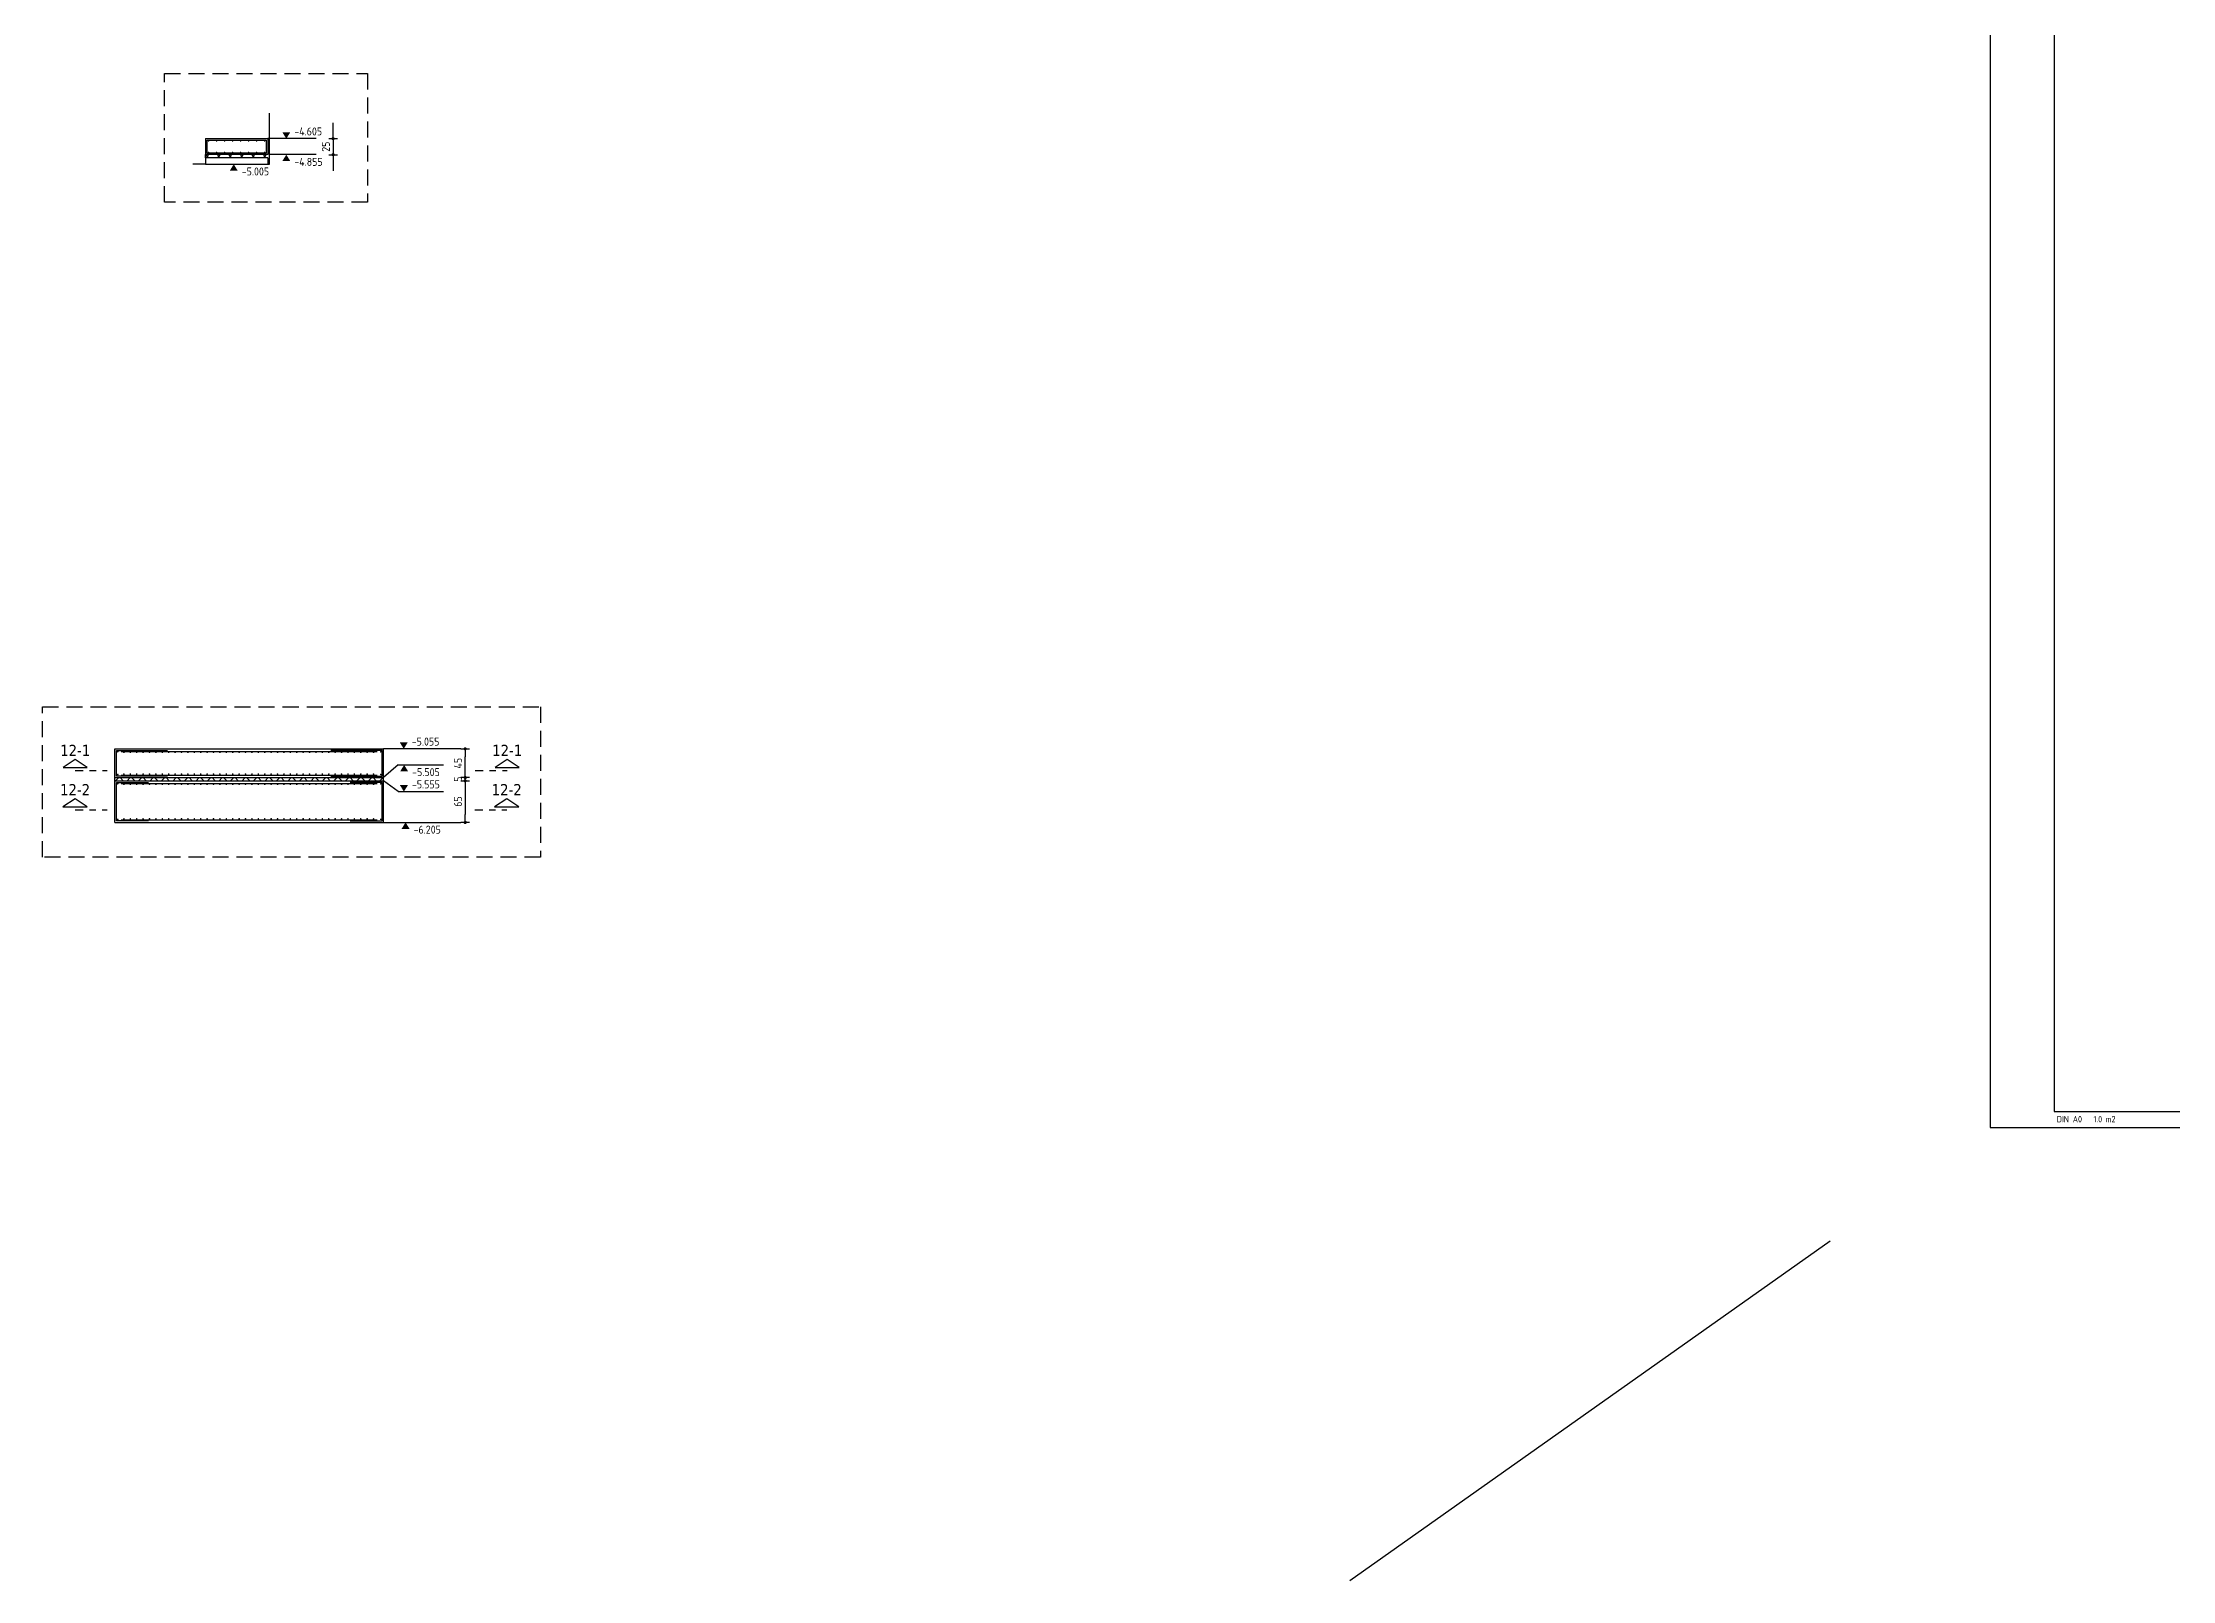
# Model space of a CAD drawing. Extents: x -169 to 69, y -7 to 55.
# Drawn here: x -30.42 to 2.85, y -7.07 to 16.95 of the extents above; entities that cross this region are included whole.
import ezdxf
from ezdxf.enums import TextEntityAlignment as Align

# ---------------------------------------------------------------- set-up
doc = ezdxf.new("R2010")
doc.units = 0
doc.header["$LTSCALE"] = 0.5
for name, pattern in [('AUSGEZOGEN', [1000.01, 1000, 0.01]), ('DASHDOTSMALL', [1.05, 0.5, -0.25, 0.05, -0.25]), ('STRICHLINIE', [0.75, 0.5, -0.25]), ('STRICHPUNKT2', [0.55, 0.25, -0.125, 0.05, -0.125])]:
    doc.linetypes.add(name, pattern=pattern)
for name, color, linetype in [('BETON', 7, 'Continuous'), ('DETAIL', 7, 'Continuous'), ('HILFE', 7, 'Continuous'), ('koten', 7, 'Continuous'), ('MASSE', 7, 'Continuous'), ('OBJEKT', 7, 'Continuous'), ('RAHMEN', 7, 'Continuous'), ('RND', 7, 'Continuous'), ('SCHNITTE', 7, 'Continuous')]:
    doc.layers.add(name, color=color, linetype=linetype)
doc.layers.add('NOPLOT', color=7, linetype='Continuous', plot=False)
doc.styles.add('helv', font='tahoma.ttf')
doc.styles.add('txt', font='isocp.shx')
doc.dimstyles.new('DOT_I', dxfattribs={"dimscale": 0.5, "dimtxt": 0.25, "dimasz": 0.25, "dimexe": 0.1, "dimexo": 0.3, "dimgap": 0.1, "dimtad": 1, "dimdec": 3, "dimzin": 3, "dimtxsty": 'txt', "dimblk": 'DOT', "dimblk1": 'DOT', "dimblk2": 'DOT', "dimsah": 1, "dimcen": 0.1, "dimse1": 1, "dimse2": 1, "dimazin": 0, "dimtfac": 1, "dimtdec": 4, "dimtix": 1, "dimtmove": 2, "dimatfit": 3, "dimfxl": 0, "dimtvp": 1, "dimtolj": 1, "dimtzin": 0, "dimarcsym": 0})

# ---------------------------------------------------------------- blocks, each defined once
blk = doc.blocks.new('DINA0')
at = {"layer": 'NOPLOT', "color": 191, "linetype": 'AUSGEZOGEN'}
blk.add_line((-20, -14.146), (-5, -3.537), dxfattribs=at)
at = {"layer": 'RAHMEN'}
for p, q in [((0, 84.1), (0, 0)), ((0, 0), (118.9, 0))]:
    blk.add_line(p, q, dxfattribs=at)
at = {"layer": 'RAHMEN', "color": 5}
for p, q in [((2, 83.6), (2, 0.5)), ((2, 0.5), (118.4, 0.5))]:
    blk.add_line(p, q, dxfattribs=at)
at = {"layer": 'RAHMEN', "color": 7, "style": 'txt'}
blk.add_text('DIN A0   1.0 m2', height=0.2, dxfattribs=at).set_placement((2.083, 0.164))
blk = doc.blocks.new('okrd_u')
at = {"layer": 'koten', "color": 7, "linetype": 'Continuous'}
blk.add_solid([(-0.125, -0.202), (0.125, -0.202), (0, 0)], dxfattribs=at)
at = {"layer": 'koten', "style": 'txt'}
blk.add_attdef('OKRD', (0.25, -0.35), '', height=0.25, dxfattribs=at)
blk = doc.blocks.new('okrd_o')
at = {"layer": 'koten', "color": 7, "linetype": 'Continuous'}
blk.add_solid([(-0.125, 0.202), (0.125, 0.202), (0, 0)], dxfattribs=at)
at = {"layer": 'koten', "style": 'txt'}
blk.add_attdef('OKRD', (0.25, 0.1), '', height=0.25, dxfattribs=at)
blk = doc.blocks.new('DOT')
at = {"layer": 'MASSE', "color": 7, "linetype": 'Continuous'}
for p, q in [((0, 0), (-1, 0)), ((0, 0.54), (0, -0.54))]:
    blk.add_line(p, q, dxfattribs=at)
at = {"layer": 'MASSE', "color": 7, "linetype": 'Continuous', "const_width": 0.2}
blk.add_lwpolyline([(-0.1, 0, 1), (0.1, 0, 1)], format="xyb", close=True, dxfattribs=at)
blk = doc.blocks.new('*D197')
at = {"layer": 'Defpoints', "color": 0, "linetype": 'AUSGEZOGEN', "transparency": 16777216}
for p in [(-25.883, 15.449), (-25.883, 15.199), (-25.883, 15.199)]:
    blk.add_point(p, dxfattribs=at)
at = {"layer": 'MASSE', "color": 0, "linetype": 'AUSGEZOGEN', "lineweight": -2, "transparency": 16777216}
for p, q in [((-25.883, 15.574), (-25.883, 15.699)), ((-25.883, 15.449), (-25.883, 15.199)), ((-25.883, 15.074), (-25.883, 14.949))]:
    blk.add_line(p, q, dxfattribs=at)
at = {"layer": 'MASSE', "color": 0, "linetype": 'AUSGEZOGEN', "lineweight": -2, "transparency": 16777216, "xscale": 0.125, "yscale": 0.125, "zscale": 0.125}
for p, rotation in [((-25.883, 15.449), 270), ((-25.883, 15.199), 90)]:
    blk.add_blockref('DOT', p, dxfattribs=dict(at, rotation=rotation))
at = {"layer": 'MASSE', "color": 0, "linetype": 'AUSGEZOGEN', "transparency": 16777216, "insert": (-25.996, 15.324), "char_height": 0.125, "attachment_point": 5, "rotation": 90, "style": 'txt'}
blk.add_mtext('\\A1;25', dxfattribs=at)
blk = doc.blocks.new('SCHN-2')
at = {"layer": 'SCHNITTE', "color": 6, "linetype": 'Continuous'}
blk.add_lwpolyline([(0.378, 0.088), (0, 0.34), (-0.378, 0.088)], close=True, dxfattribs=at)
at = {"layer": 'SCHNITTE', "color": 1, "linetype": 'DASHDOTSMALL', "style": 'helv'}
blk.add_attdef('SCHN-2', text='', height=0.35, dxfattribs=at).set_placement((0, 0.45), align=Align.CENTER)
blk = doc.blocks.new('*D199')
at = {"layer": 'Defpoints', "color": 0, "linetype": 'AUSGEZOGEN', "transparency": 16777216}
for p in [(-23.82, 5.418), (-23.82, 4.768), (-23.82, 4.768)]:
    blk.add_point(p, dxfattribs=at)
at = {"layer": 'MASSE', "color": 0, "linetype": 'AUSGEZOGEN', "lineweight": -2, "transparency": 16777216}
blk.add_line((-23.82, 5.293), (-23.82, 4.893), dxfattribs=at)
at = {"layer": 'MASSE', "color": 0, "linetype": 'AUSGEZOGEN', "lineweight": -2, "transparency": 16777216, "xscale": 0.125, "yscale": 0.125, "zscale": 0.125}
for p, rotation in [((-23.82, 5.418), 90), ((-23.82, 4.768), 270)]:
    blk.add_blockref('DOT', p, dxfattribs=dict(at, rotation=rotation))
at = {"layer": 'MASSE', "color": 0, "linetype": 'AUSGEZOGEN', "transparency": 16777216, "insert": (-23.933, 5.093), "char_height": 0.125, "attachment_point": 5, "rotation": 90, "style": 'txt'}
blk.add_mtext('\\A1;65', dxfattribs=at)
blk = doc.blocks.new('*D200')
at = {"layer": 'Defpoints', "color": 0, "linetype": 'AUSGEZOGEN', "transparency": 16777216}
for p in [(-23.82, 5.468), (-23.82, 5.468), (-23.82, 5.418)]:
    blk.add_point(p, dxfattribs=at)
at = {"layer": 'MASSE', "color": 0, "linetype": 'AUSGEZOGEN', "lineweight": -2, "transparency": 16777216}
for p, q in [((-23.82, 5.593), (-23.82, 5.718)), ((-23.82, 5.418), (-23.82, 5.468)), ((-23.82, 5.293), (-23.82, 5.168))]:
    blk.add_line(p, q, dxfattribs=at)
at = {"layer": 'MASSE', "color": 0, "linetype": 'AUSGEZOGEN', "lineweight": -2, "transparency": 16777216, "xscale": 0.125, "yscale": 0.125, "zscale": 0.125}
for p, rotation in [((-23.82, 5.468), 270), ((-23.82, 5.418), 90)]:
    blk.add_blockref('DOT', p, dxfattribs=dict(at, rotation=rotation))
at = {"layer": 'MASSE', "color": 0, "linetype": 'AUSGEZOGEN', "transparency": 16777216, "insert": (-23.933, 5.443), "char_height": 0.125, "attachment_point": 5, "rotation": 90, "style": 'txt'}
blk.add_mtext('\\A1;5', dxfattribs=at)
blk = doc.blocks.new('*D201')
at = {"layer": 'Defpoints', "color": 0, "linetype": 'AUSGEZOGEN', "transparency": 16777216}
for p in [(-23.82, 5.918), (-23.82, 5.918), (-23.82, 5.468)]:
    blk.add_point(p, dxfattribs=at)
at = {"layer": 'MASSE', "color": 0, "linetype": 'AUSGEZOGEN', "lineweight": -2, "transparency": 16777216}
blk.add_line((-23.82, 5.593), (-23.82, 5.793), dxfattribs=at)
at = {"layer": 'MASSE', "color": 0, "linetype": 'AUSGEZOGEN', "lineweight": -2, "transparency": 16777216, "xscale": 0.125, "yscale": 0.125, "zscale": 0.125}
for p, rotation in [((-23.82, 5.918), 90), ((-23.82, 5.468), 270)]:
    blk.add_blockref('DOT', p, dxfattribs=dict(at, rotation=rotation))
at = {"layer": 'MASSE', "color": 0, "linetype": 'AUSGEZOGEN', "transparency": 16777216, "insert": (-23.933, 5.693), "char_height": 0.125, "attachment_point": 5, "rotation": 90, "style": 'txt'}
blk.add_mtext('\\A1;45', dxfattribs=at)

msp = doc.modelspace()

# ---------------------------------------------------------------- hatches: boundary and pattern name
at = {"layer": 'BETON', "linetype": 'AUSGEZOGEN'}
h = msp.add_hatch(dxfattribs=at)
h.set_pattern_fill('ANSI37', color=21, scale=0.04, style=0, double=1)
h.set_pattern_definition([(45, (-66.64408, -8.89338), (-0.08980256, 0.08980256), []), (135, (-66.64408, -8.89338), (-0.08980256, -0.08980256), [])])
h.paths.add_polyline_path([(-26.87551, 15.44938), (-26.90051, 15.44938), (-26.90051, 15.19938), (-27.87551, 15.19938), (-27.87551, 15.14938), (-26.90051, 15.14938), (-26.90051, 15.04938), (-26.87551, 15.04938)])
h = msp.add_hatch(dxfattribs=at)
h.set_pattern_fill('ANSI37', color=21, scale=0.04, style=0, double=1)
h.set_pattern_definition([(45, (-46.7332, 0), (-0.08980256, 0.08980256), []), (135, (-46.7332, 0), (-0.08980256, -0.08980256), [])])
h.paths.add_polyline_path([(-29.29441, 5.46779), (-29.29441, 5.41779), (-25.09441, 5.41779), (-25.09441, 5.46779)])

# ---------------------------------------------------------------- linework, layer by layer
at = {"layer": 'BETON', "color": 6, "linetype": 'AUSGEZOGEN'}
for p, q in [((-26.87551, 15.04938), (-26.87551, 15.84899)), ((-27.87551, 15.44938), (-27.87551, 15.19938)), ((-27.87551, 15.44938), (-26.90051, 15.44938)), ((-26.90051, 15.44938), (-26.90051, 15.19938)), ((-27.87551, 15.04938), (-28.07551, 15.04938)), ((-26.90051, 15.19938), (-27.87551, 15.19938)), ((-26.90051, 15.14938), (-27.87551, 15.14938)), ((-27.87551, 15.14938), (-27.87551, 15.04938)), ((-27.87551, 15.04938), (-26.90051, 15.04938)), ((-26.90051, 15.14938), (-26.90051, 15.04938)), ((-26.90051, 15.04938), (-26.87551, 15.04938)), ((-29.29441, 5.46779), (-29.29441, 5.91779)), ((-29.29441, 5.91779), (-25.09441, 5.91779)), ((-25.09441, 5.46779), (-25.09441, 5.91779)), ((-29.29441, 5.46779), (-25.09441, 5.46779)), ((-29.29441, 4.76779), (-29.29441, 5.41779)), ((-29.29441, 5.41779), (-25.09441, 5.41779)), ((-25.09441, 4.76779), (-25.09441, 5.41779)), ((-29.29441, 4.76779), (-25.09441, 4.76779))]:
    msp.add_line(p, q, dxfattribs=at)
at = {"layer": 'DETAIL', "color": 102, "linetype": 'STRICHLINIE'}
for points in [[(-25.34535, 16.4657), (-25.34535, 14.45591), (-28.51915, 14.45591), (-28.51915, 16.4657)], [(-22.644, 6.57378), (-22.644, 4.22611), (-30.42126, 4.22611), (-30.42126, 6.57378)]]:
    msp.add_lwpolyline(points, close=True, dxfattribs=at)
at = {"layer": 'HILFE', "color": 102, "linetype": 'AUSGEZOGEN'}
for p, q in [((-26.15051, 15.44938), (-26.87551, 15.44938)), ((-26.15051, 15.19938), (-26.87551, 15.19938)), ((-23.88779, 5.91779), (-25.09441, 5.91779)), ((-24.8692, 5.66553), (-25.09441, 5.46779)), ((-24.8692, 5.66553), (-24.16016, 5.66553)), ((-24.8692, 5.24946), (-25.09441, 5.41779)), ((-24.8692, 5.24946), (-24.16016, 5.24946)), ((-25.09441, 4.76779), (-23.88779, 4.76779))]:
    msp.add_line(p, q, dxfattribs=at)
at = {"layer": 'OBJEKT', "color": 7, "linetype": 'AUSGEZOGEN'}
for p, q in [((-26.87551, 15.44938), (-26.90051, 15.44938)), ((-27.87551, 15.14938), (-27.87551, 15.19938)), ((-29.29441, 5.41779), (-29.29441, 5.46779)), ((-25.09441, 5.41779), (-25.09441, 5.46779))]:
    msp.add_line(p, q, dxfattribs=at)
at = {"layer": 'RND', "color": 1, "linetype": 'AUSGEZOGEN'}
for points in [[(-27.84801, 15.22438), (-27.84801, 15.42438), (-26.92801, 15.42438), (-26.92801, 15.22438), (-27.84801, 15.22438)], [(-28.46941, 5.49279), (-29.26941, 5.49279), (-29.26941, 5.89279), (-28.46941, 5.89279)], [(-29.19441, 5.87779), (-25.19441, 5.87779)], [(-25.91941, 5.49279), (-25.11941, 5.49279), (-25.11941, 5.89279), (-25.91941, 5.89279)], [(-28.76941, 4.79279), (-29.26941, 4.79279), (-29.26941, 5.39279), (-28.76941, 5.39279)], [(-29.19441, 5.50779), (-25.19441, 5.50779)], [(-29.19441, 5.37779), (-25.19441, 5.37779)], [(-25.61941, 4.79279), (-25.11941, 4.79279), (-25.11941, 5.39279), (-25.61941, 5.39279)], [(-29.19441, 4.80779), (-25.19441, 4.80779)]]:
    msp.add_lwpolyline(points, dxfattribs=at)
at = {"layer": 'RND', "color": 7, "linetype": 'AUSGEZOGEN'}
for points, const_width in [([(-27.83333, 15.41141, 1), (-27.82333, 15.41141, 1)], 0.01), ([(-27.70833, 15.41141, 1), (-27.69833, 15.41141, 1)], 0.01), ([(-27.58333, 15.41141, 1), (-27.57333, 15.41141, 1)], 0.01), ([(-27.45833, 15.41141, 1), (-27.44833, 15.41141, 1)], 0.01), ([(-27.33333, 15.41141, 1), (-27.32333, 15.41141, 1)], 0.01), ([(-27.20833, 15.41141, 1), (-27.19833, 15.41141, 1)], 0.01), ([(-27.08333, 15.41141, 1), (-27.07333, 15.41141, 1)], 0.01), ([(-26.95833, 15.41141, 1), (-26.94833, 15.41141, 1)], 0.01), ([(-27.83333, 15.23716, 1), (-27.82333, 15.23716, 1)], 0.01), ([(-27.70833, 15.23716, 1), (-27.69833, 15.23716, 1)], 0.01), ([(-27.58333, 15.23716, 1), (-27.57333, 15.23716, 1)], 0.01), ([(-27.45833, 15.23716, 1), (-27.44833, 15.23716, 1)], 0.01), ([(-27.33333, 15.23716, 1), (-27.32333, 15.23716, 1)], 0.01), ([(-27.20833, 15.23716, 1), (-27.19833, 15.23716, 1)], 0.01), ([(-27.08333, 15.23716, 1), (-27.07333, 15.23716, 1)], 0.01), ([(-26.95833, 15.23716, 1), (-26.94833, 15.23716, 1)], 0.01), ([(-29.25307, 5.8718, 1), (-29.24057, 5.8718, 1)], 0.0125), ([(-29.15748, 5.86272, 1), (-29.14498, 5.86272, 1)], 0.0125), ([(-29.05748, 5.86272, 1), (-29.04498, 5.86272, 1)], 0.0125), ([(-28.95748, 5.86272, 1), (-28.94498, 5.86272, 1)], 0.0125), ([(-28.85748, 5.86272, 1), (-28.84498, 5.86272, 1)], 0.0125), ([(-28.75748, 5.86272, 1), (-28.74498, 5.86272, 1)], 0.0125), ([(-28.65748, 5.86272, 1), (-28.64498, 5.86272, 1)], 0.0125), ([(-28.55748, 5.86272, 1), (-28.54498, 5.86272, 1)], 0.0125), ([(-28.45748, 5.86272, 1), (-28.44498, 5.86272, 1)], 0.0125), ([(-28.35748, 5.86272, 1), (-28.34498, 5.86272, 1)], 0.0125), ([(-28.25748, 5.86272, 1), (-28.24498, 5.86272, 1)], 0.0125), ([(-28.15748, 5.86272, 1), (-28.14498, 5.86272, 1)], 0.0125), ([(-28.05748, 5.86272, 1), (-28.04498, 5.86272, 1)], 0.0125), ([(-27.95748, 5.86272, 1), (-27.94498, 5.86272, 1)], 0.0125), ([(-27.85748, 5.86272, 1), (-27.84498, 5.86272, 1)], 0.0125), ([(-27.75748, 5.86272, 1), (-27.74498, 5.86272, 1)], 0.0125), ([(-27.65748, 5.86272, 1), (-27.64498, 5.86272, 1)], 0.0125), ([(-27.55748, 5.86272, 1), (-27.54498, 5.86272, 1)], 0.0125), ([(-27.45748, 5.86272, 1), (-27.44498, 5.86272, 1)], 0.0125), ([(-27.35748, 5.86272, 1), (-27.34498, 5.86272, 1)], 0.0125), ([(-27.25748, 5.86272, 1), (-27.24498, 5.86272, 1)], 0.0125), ([(-27.15748, 5.86272, 1), (-27.14498, 5.86272, 1)], 0.0125), ([(-27.05748, 5.86272, 1), (-27.04498, 5.86272, 1)], 0.0125), ([(-26.95748, 5.86272, 1), (-26.94498, 5.86272, 1)], 0.0125), ([(-26.85748, 5.86272, 1), (-26.84498, 5.86272, 1)], 0.0125), ([(-26.75748, 5.86272, 1), (-26.74498, 5.86272, 1)], 0.0125), ([(-26.65748, 5.86272, 1), (-26.64498, 5.86272, 1)], 0.0125), ([(-26.55748, 5.86272, 1), (-26.54498, 5.86272, 1)], 0.0125), ([(-26.45748, 5.86272, 1), (-26.44498, 5.86272, 1)], 0.0125), ([(-26.35748, 5.86272, 1), (-26.34498, 5.86272, 1)], 0.0125), ([(-26.25748, 5.86272, 1), (-26.24498, 5.86272, 1)], 0.0125), ([(-26.15748, 5.86272, 1), (-26.14498, 5.86272, 1)], 0.0125), ([(-26.05748, 5.86272, 1), (-26.04498, 5.86272, 1)], 0.0125), ([(-25.95748, 5.86272, 1), (-25.94498, 5.86272, 1)], 0.0125), ([(-25.85748, 5.86272, 1), (-25.84498, 5.86272, 1)], 0.0125), ([(-25.75748, 5.86272, 1), (-25.74498, 5.86272, 1)], 0.0125), ([(-25.65748, 5.86272, 1), (-25.64498, 5.86272, 1)], 0.0125), ([(-25.55748, 5.86272, 1), (-25.54498, 5.86272, 1)], 0.0125), ([(-25.45748, 5.86272, 1), (-25.44498, 5.86272, 1)], 0.0125), ([(-25.35748, 5.86272, 1), (-25.34498, 5.86272, 1)], 0.0125), ([(-25.25748, 5.86272, 1), (-25.24498, 5.86272, 1)], 0.0125), ([(-25.14583, 5.8718, 1), (-25.13333, 5.8718, 1)], 0.0125), ([(-29.25307, 5.51597, 1), (-29.24057, 5.51597, 1)], 0.0125), ([(-29.25307, 5.3718, 1), (-29.24057, 5.3718, 1)], 0.0125), ([(-29.15748, 5.52327, 1), (-29.14498, 5.52327, 1)], 0.0125), ([(-29.15748, 5.36272, 1), (-29.14498, 5.36272, 1)], 0.0125), ([(-29.05748, 5.52327, 1), (-29.04498, 5.52327, 1)], 0.0125), ([(-29.05748, 5.36272, 1), (-29.04498, 5.36272, 1)], 0.0125), ([(-28.95748, 5.52327, 1), (-28.94498, 5.52327, 1)], 0.0125), ([(-28.95748, 5.36272, 1), (-28.94498, 5.36272, 1)], 0.0125), ([(-28.85748, 5.52327, 1), (-28.84498, 5.52327, 1)], 0.0125), ([(-28.85748, 5.36272, 1), (-28.84498, 5.36272, 1)], 0.0125), ([(-28.75748, 5.52327, 1), (-28.74498, 5.52327, 1)], 0.0125), ([(-28.75748, 5.36272, 1), (-28.74498, 5.36272, 1)], 0.0125), ([(-28.65748, 5.52327, 1), (-28.64498, 5.52327, 1)], 0.0125), ([(-28.65748, 5.36272, 1), (-28.64498, 5.36272, 1)], 0.0125), ([(-28.55748, 5.52327, 1), (-28.54498, 5.52327, 1)], 0.0125), ([(-28.55748, 5.36272, 1), (-28.54498, 5.36272, 1)], 0.0125), ([(-28.45748, 5.52327, 1), (-28.44498, 5.52327, 1)], 0.0125), ([(-28.45748, 5.36272, 1), (-28.44498, 5.36272, 1)], 0.0125), ([(-28.35748, 5.52327, 1), (-28.34498, 5.52327, 1)], 0.0125), ([(-28.35748, 5.36272, 1), (-28.34498, 5.36272, 1)], 0.0125), ([(-28.25748, 5.52327, 1), (-28.24498, 5.52327, 1)], 0.0125), ([(-28.25748, 5.36272, 1), (-28.24498, 5.36272, 1)], 0.0125), ([(-28.15748, 5.52327, 1), (-28.14498, 5.52327, 1)], 0.0125), ([(-28.15748, 5.36272, 1), (-28.14498, 5.36272, 1)], 0.0125), ([(-28.05748, 5.52327, 1), (-28.04498, 5.52327, 1)], 0.0125), ([(-28.05748, 5.36272, 1), (-28.04498, 5.36272, 1)], 0.0125), ([(-27.95748, 5.52327, 1), (-27.94498, 5.52327, 1)], 0.0125), ([(-27.95748, 5.36272, 1), (-27.94498, 5.36272, 1)], 0.0125), ([(-27.85748, 5.52327, 1), (-27.84498, 5.52327, 1)], 0.0125), ([(-27.85748, 5.36272, 1), (-27.84498, 5.36272, 1)], 0.0125), ([(-27.75748, 5.52327, 1), (-27.74498, 5.52327, 1)], 0.0125), ([(-27.75748, 5.36272, 1), (-27.74498, 5.36272, 1)], 0.0125), ([(-27.65748, 5.52327, 1), (-27.64498, 5.52327, 1)], 0.0125), ([(-27.65748, 5.36272, 1), (-27.64498, 5.36272, 1)], 0.0125), ([(-27.55748, 5.52327, 1), (-27.54498, 5.52327, 1)], 0.0125), ([(-27.55748, 5.36272, 1), (-27.54498, 5.36272, 1)], 0.0125), ([(-27.45748, 5.52327, 1), (-27.44498, 5.52327, 1)], 0.0125), ([(-27.45748, 5.36272, 1), (-27.44498, 5.36272, 1)], 0.0125), ([(-27.35748, 5.52327, 1), (-27.34498, 5.52327, 1)], 0.0125), ([(-27.35748, 5.36272, 1), (-27.34498, 5.36272, 1)], 0.0125), ([(-27.25748, 5.52327, 1), (-27.24498, 5.52327, 1)], 0.0125), ([(-27.25748, 5.36272, 1), (-27.24498, 5.36272, 1)], 0.0125), ([(-27.15748, 5.52327, 1), (-27.14498, 5.52327, 1)], 0.0125), ([(-27.15748, 5.36272, 1), (-27.14498, 5.36272, 1)], 0.0125), ([(-27.05748, 5.52327, 1), (-27.04498, 5.52327, 1)], 0.0125), ([(-27.05748, 5.36272, 1), (-27.04498, 5.36272, 1)], 0.0125), ([(-26.95748, 5.52327, 1), (-26.94498, 5.52327, 1)], 0.0125), ([(-26.95748, 5.36272, 1), (-26.94498, 5.36272, 1)], 0.0125), ([(-26.85748, 5.52327, 1), (-26.84498, 5.52327, 1)], 0.0125), ([(-26.85748, 5.36272, 1), (-26.84498, 5.36272, 1)], 0.0125), ([(-26.75748, 5.52327, 1), (-26.74498, 5.52327, 1)], 0.0125), ([(-26.75748, 5.36272, 1), (-26.74498, 5.36272, 1)], 0.0125), ([(-26.65748, 5.52327, 1), (-26.64498, 5.52327, 1)], 0.0125), ([(-26.65748, 5.36272, 1), (-26.64498, 5.36272, 1)], 0.0125), ([(-26.55748, 5.52327, 1), (-26.54498, 5.52327, 1)], 0.0125), ([(-26.55748, 5.36272, 1), (-26.54498, 5.36272, 1)], 0.0125), ([(-26.45748, 5.52327, 1), (-26.44498, 5.52327, 1)], 0.0125), ([(-26.45748, 5.36272, 1), (-26.44498, 5.36272, 1)], 0.0125), ([(-26.35748, 5.52327, 1), (-26.34498, 5.52327, 1)], 0.0125), ([(-26.35748, 5.36272, 1), (-26.34498, 5.36272, 1)], 0.0125), ([(-26.25748, 5.52327, 1), (-26.24498, 5.52327, 1)], 0.0125), ([(-26.25748, 5.36272, 1), (-26.24498, 5.36272, 1)], 0.0125), ([(-26.15748, 5.52327, 1), (-26.14498, 5.52327, 1)], 0.0125), ([(-26.15748, 5.36272, 1), (-26.14498, 5.36272, 1)], 0.0125), ([(-26.05748, 5.52327, 1), (-26.04498, 5.52327, 1)], 0.0125), ([(-26.05748, 5.36272, 1), (-26.04498, 5.36272, 1)], 0.0125), ([(-25.95748, 5.52327, 1), (-25.94498, 5.52327, 1)], 0.0125), ([(-25.95748, 5.36272, 1), (-25.94498, 5.36272, 1)], 0.0125), ([(-25.85748, 5.52327, 1), (-25.84498, 5.52327, 1)], 0.0125), ([(-25.85748, 5.36272, 1), (-25.84498, 5.36272, 1)], 0.0125), ([(-25.75748, 5.52327, 1), (-25.74498, 5.52327, 1)], 0.0125), ([(-25.75748, 5.36272, 1), (-25.74498, 5.36272, 1)], 0.0125), ([(-25.65748, 5.52327, 1), (-25.64498, 5.52327, 1)], 0.0125), ([(-25.65748, 5.36272, 1), (-25.64498, 5.36272, 1)], 0.0125), ([(-25.55748, 5.52327, 1), (-25.54498, 5.52327, 1)], 0.0125), ([(-25.55748, 5.36272, 1), (-25.54498, 5.36272, 1)], 0.0125), ([(-25.45748, 5.52327, 1), (-25.44498, 5.52327, 1)], 0.0125), ([(-25.45748, 5.36272, 1), (-25.44498, 5.36272, 1)], 0.0125), ([(-25.35748, 5.52327, 1), (-25.34498, 5.52327, 1)], 0.0125), ([(-25.35748, 5.36272, 1), (-25.34498, 5.36272, 1)], 0.0125), ([(-25.25748, 5.52327, 1), (-25.24498, 5.52327, 1)], 0.0125), ([(-25.25748, 5.36272, 1), (-25.24498, 5.36272, 1)], 0.0125), ([(-25.14583, 5.51597, 1), (-25.13333, 5.51597, 1)], 0.0125), ([(-25.14583, 5.3718, 1), (-25.13333, 5.3718, 1)], 0.0125), ([(-29.25307, 4.81597, 1), (-29.24057, 4.81597, 1)], 0.0125), ([(-29.15748, 4.82327, 1), (-29.14498, 4.82327, 1)], 0.0125), ([(-29.05748, 4.82327, 1), (-29.04498, 4.82327, 1)], 0.0125), ([(-28.95748, 4.82327, 1), (-28.94498, 4.82327, 1)], 0.0125), ([(-28.85748, 4.82327, 1), (-28.84498, 4.82327, 1)], 0.0125), ([(-28.75748, 4.82327, 1), (-28.74498, 4.82327, 1)], 0.0125), ([(-28.65748, 4.82327, 1), (-28.64498, 4.82327, 1)], 0.0125), ([(-28.55748, 4.82327, 1), (-28.54498, 4.82327, 1)], 0.0125), ([(-28.45748, 4.82327, 1), (-28.44498, 4.82327, 1)], 0.0125), ([(-28.35748, 4.82327, 1), (-28.34498, 4.82327, 1)], 0.0125), ([(-28.25748, 4.82327, 1), (-28.24498, 4.82327, 1)], 0.0125), ([(-28.15748, 4.82327, 1), (-28.14498, 4.82327, 1)], 0.0125), ([(-28.05748, 4.82327, 1), (-28.04498, 4.82327, 1)], 0.0125), ([(-27.95748, 4.82327, 1), (-27.94498, 4.82327, 1)], 0.0125), ([(-27.85748, 4.82327, 1), (-27.84498, 4.82327, 1)], 0.0125), ([(-27.75748, 4.82327, 1), (-27.74498, 4.82327, 1)], 0.0125), ([(-27.65748, 4.82327, 1), (-27.64498, 4.82327, 1)], 0.0125), ([(-27.55748, 4.82327, 1), (-27.54498, 4.82327, 1)], 0.0125), ([(-27.45748, 4.82327, 1), (-27.44498, 4.82327, 1)], 0.0125), ([(-27.35748, 4.82327, 1), (-27.34498, 4.82327, 1)], 0.0125), ([(-27.25748, 4.82327, 1), (-27.24498, 4.82327, 1)], 0.0125), ([(-27.15748, 4.82327, 1), (-27.14498, 4.82327, 1)], 0.0125), ([(-27.05748, 4.82327, 1), (-27.04498, 4.82327, 1)], 0.0125), ([(-26.95748, 4.82327, 1), (-26.94498, 4.82327, 1)], 0.0125), ([(-26.85748, 4.82327, 1), (-26.84498, 4.82327, 1)], 0.0125), ([(-26.75748, 4.82327, 1), (-26.74498, 4.82327, 1)], 0.0125), ([(-26.65748, 4.82327, 1), (-26.64498, 4.82327, 1)], 0.0125), ([(-26.55748, 4.82327, 1), (-26.54498, 4.82327, 1)], 0.0125), ([(-26.45748, 4.82327, 1), (-26.44498, 4.82327, 1)], 0.0125), ([(-26.35748, 4.82327, 1), (-26.34498, 4.82327, 1)], 0.0125), ([(-26.25748, 4.82327, 1), (-26.24498, 4.82327, 1)], 0.0125), ([(-26.15748, 4.82327, 1), (-26.14498, 4.82327, 1)], 0.0125), ([(-26.05748, 4.82327, 1), (-26.04498, 4.82327, 1)], 0.0125), ([(-25.95748, 4.82327, 1), (-25.94498, 4.82327, 1)], 0.0125), ([(-25.85748, 4.82327, 1), (-25.84498, 4.82327, 1)], 0.0125), ([(-25.75748, 4.82327, 1), (-25.74498, 4.82327, 1)], 0.0125), ([(-25.65748, 4.82327, 1), (-25.64498, 4.82327, 1)], 0.0125), ([(-25.55748, 4.82327, 1), (-25.54498, 4.82327, 1)], 0.0125), ([(-25.45748, 4.82327, 1), (-25.44498, 4.82327, 1)], 0.0125), ([(-25.35748, 4.82327, 1), (-25.34498, 4.82327, 1)], 0.0125), ([(-25.25748, 4.82327, 1), (-25.24498, 4.82327, 1)], 0.0125), ([(-25.14583, 4.81597, 1), (-25.13333, 4.81597, 1)], 0.0125)]:
    msp.add_lwpolyline(points, format="xyb", close=True, dxfattribs=dict(at, const_width=const_width))
at = {"layer": 'SCHNITTE', "color": 6, "linetype": 'STRICHPUNKT2'}
for p, q in [((-29.91191, 5.58108), (-29.41191, 5.58108)), ((-23.66404, 5.58108), (-23.16404, 5.58108)), ((-29.91405, 4.96683), (-29.41405, 4.96683)), ((-23.67144, 4.96683), (-23.17144, 4.96683))]:
    msp.add_line(p, q, dxfattribs=at)

# ---------------------------------------------------------------- block references
at = {"xscale": 0.5, "yscale": 0.5, "zscale": 0.5}
msp.add_blockref('DINA0', (0, 0), dxfattribs=at)
at = {"layer": 'koten', "color": 7, "linetype": 'AUSGEZOGEN', "xscale": 0.5, "yscale": 0.5, "zscale": 0.5}
for name, p, values in [('okrd_o', (-26.61428, 15.44938), {'OKRD': '-4.605'}), ('okrd_u', (-27.43537, 15.04938), {'OKRD': '-5.005'}), ('okrd_u', (-26.61428, 15.19938), {'OKRD': '-4.855'}), ('okrd_o', (-24.77977, 5.91779), {'OKRD': '-5.055'}), ('okrd_u', (-24.77355, 5.66553), {'OKRD': '-5.505'}), ('okrd_u', (-24.75125, 4.76779), {'OKRD': '-6.205'})]:
    msp.add_blockref(name, p, dxfattribs=at).add_auto_attribs(values)
at = {"layer": 'koten', "color": 102, "linetype": 'AUSGEZOGEN', "xscale": 0.5, "yscale": 0.5, "zscale": 0.5}
msp.add_blockref('okrd_o', (-24.77721, 5.24946), dxfattribs=at).add_auto_attribs({'OKRD': '-5.555'})
at = {"layer": 'SCHNITTE', "color": 6, "linetype": 'STRICHPUNKT2', "xscale": 0.5, "yscale": 0.5, "zscale": 0.5}
for p, values in [((-29.91191, 5.58108), {'SCHN-2': '12-1'}), ((-23.16404, 5.58108), {'SCHN-2': '12-1'}), ((-29.91405, 4.96683), {'SCHN-2': '12-2'}), ((-23.17144, 4.96683), {'SCHN-2': '12-2'})]:
    msp.add_blockref('SCHN-2', p, dxfattribs=at).add_auto_attribs(values)

# ---------------------------------------------------------------- dimensions: what is measured, and where the dimension line sits
at = {"layer": 'MASSE', "color": 7, "linetype": 'AUSGEZOGEN'}
for base, p1, p2, picture, middle in [((-25.88301, 15.19938), (-25.88301, 15.44938), (-25.88301, 15.19938), '*D197', (-25.99553, 15.32438)), ((-23.82029, 5.91779), (-23.82029, 5.46779), (-23.82029, 5.91779), '*D201', (-23.93279, 5.69279)), ((-23.82029, 5.46779), (-23.82029, 5.41779), (-23.82029, 5.46779), '*D200', (-23.93279, 5.44279)), ((-23.82029, 4.76779), (-23.82029, 5.41779), (-23.82029, 4.76779), '*D199', (-23.93279, 5.09279))]:
    dim = msp.add_linear_dim(base=base, p1=p1, p2=p2, angle=90, dimstyle='DOT_I', override={"dimdec": 0, "dimlfac": 100}, dxfattribs=at)
    dim.commit()
    dim.dimension.update_dxf_attribs({"geometry": picture, "text_midpoint": middle})

doc.saveas('drawing.dxf')
